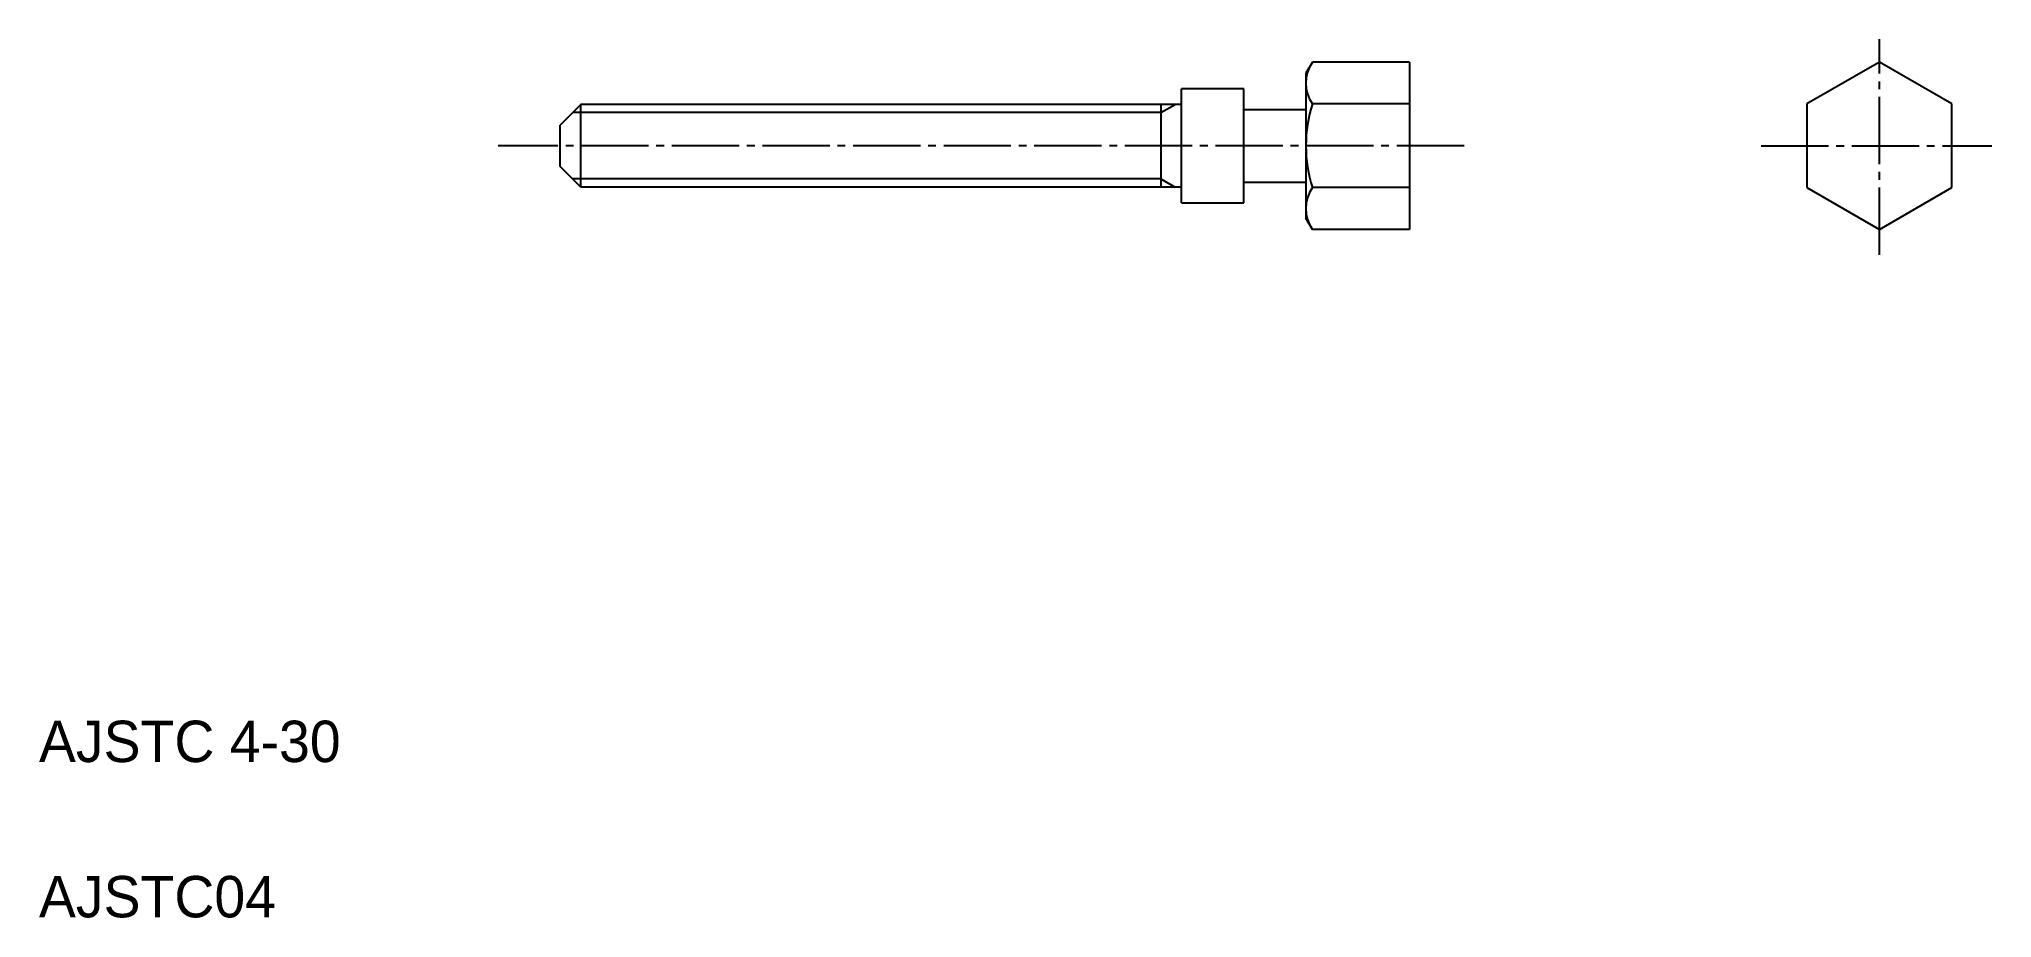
# Model space of a CAD drawing. Extents: x 5 to 99.3, y 5 to 47.4.
import ezdxf

# ---------------------------------------------------------------- set-up
doc = ezdxf.new("R2010")
doc.units = 0
doc.header["$LTSCALE"] = 0.25
doc.linetypes.add('CENTER', pattern=[17.5, 13, -1.5, 1.5, -1.5])
doc.layers.get('0').update_dxf_attribs({"linetype": 'CONTINUOUS'})
doc.layers.add('CENTER', color=1, linetype='CENTER')

msp = doc.modelspace()

# ---------------------------------------------------------------- linework, layer by layer
at = {"color": 7, "linetype": 'CONTINUOUS'}
for p, q in [((66.483, 46.308), (66.17, 45.767)), ((71.17, 46.308), (66.483, 46.308)), ((71.17, 46.308), (71.17, 38.225)), ((93.864, 46.308), (90.364, 44.287)), ((97.364, 44.287), (93.864, 46.308)), ((66.17, 45.767), (66.17, 38.767)), ((63.17, 45.017), (60.17, 45.017)), ((60.17, 39.517), (60.17, 45.017)), ((61.67, 45.017), (61.67, 45.017)), ((62.42, 45.017), (62.42, 45.017)), ((63.17, 39.517), (63.17, 45.017)), ((31.17, 44.267), (30.17, 43.267)), ((60.17, 44.267), (31.17, 44.267)), ((31.17, 40.267), (31.17, 44.267)), ((59.17, 44.267), (59.17, 40.267)), ((63.17, 44.017), (66.17, 44.017)), ((71.17, 44.287), (66.483, 44.287)), ((90.364, 44.287), (90.364, 40.246)), ((97.364, 40.246), (97.364, 44.287)), ((30.17, 41.267), (30.17, 43.267)), ((31.17, 40.267), (30.17, 41.267)), ((60.17, 40.267), (31.17, 40.267)), ((63.17, 40.517), (66.17, 40.517)), ((71.17, 40.246), (66.483, 40.246)), ((90.364, 40.246), (93.864, 38.225)), ((93.864, 38.225), (97.364, 40.246)), ((60.17, 39.517), (63.17, 39.517)), ((66.483, 38.225), (66.17, 38.767)), ((71.17, 38.225), (66.483, 38.225))]:
    msp.add_line(p, q, dxfattribs=at)
at = {"color": 3, "linetype": 'CONTINUOUS'}
for p, q in [((59.17, 43.867), (30.77, 43.867)), ((59.17, 43.867), (59.863, 44.267)), ((59.17, 40.667), (30.77, 40.667)), ((59.17, 40.667), (59.863, 40.267))]:
    msp.add_line(p, q, dxfattribs=at)
at = {"color": 7, "linetype": 'CONTINUOUS'}
for centre, radius, start, end in [((67.959, 45.298), 1.789, 145.61601, 214.38399), ((72.858, 42.267), 6.687, 162.41217, 197.58783), ((67.959, 39.235), 1.789, 145.61601, 214.38399)]:
    msp.add_arc(centre, radius, start, end, dxfattribs=at)
at = {"layer": 'CENTER', "color": 1, "linetype": 'CENTER'}
for p, q in [((93.864, 37.001), (93.864, 47.422)), ((73.807, 42.267), (27.164, 42.267)), ((88.151, 42.267), (99.294, 42.267))]:
    msp.add_line(p, q, dxfattribs=at)

# ---------------------------------------------------------------- texts
at = {"color": 7, "linetype": 'CONTINUOUS'}
for s, p in [('AJSTC 4-30', (5, 12.5)), ('AJSTC04', (5, 5))]:
    msp.add_text(s, height=2, dxfattribs=at).set_placement(p)

doc.saveas('drawing.dxf')
